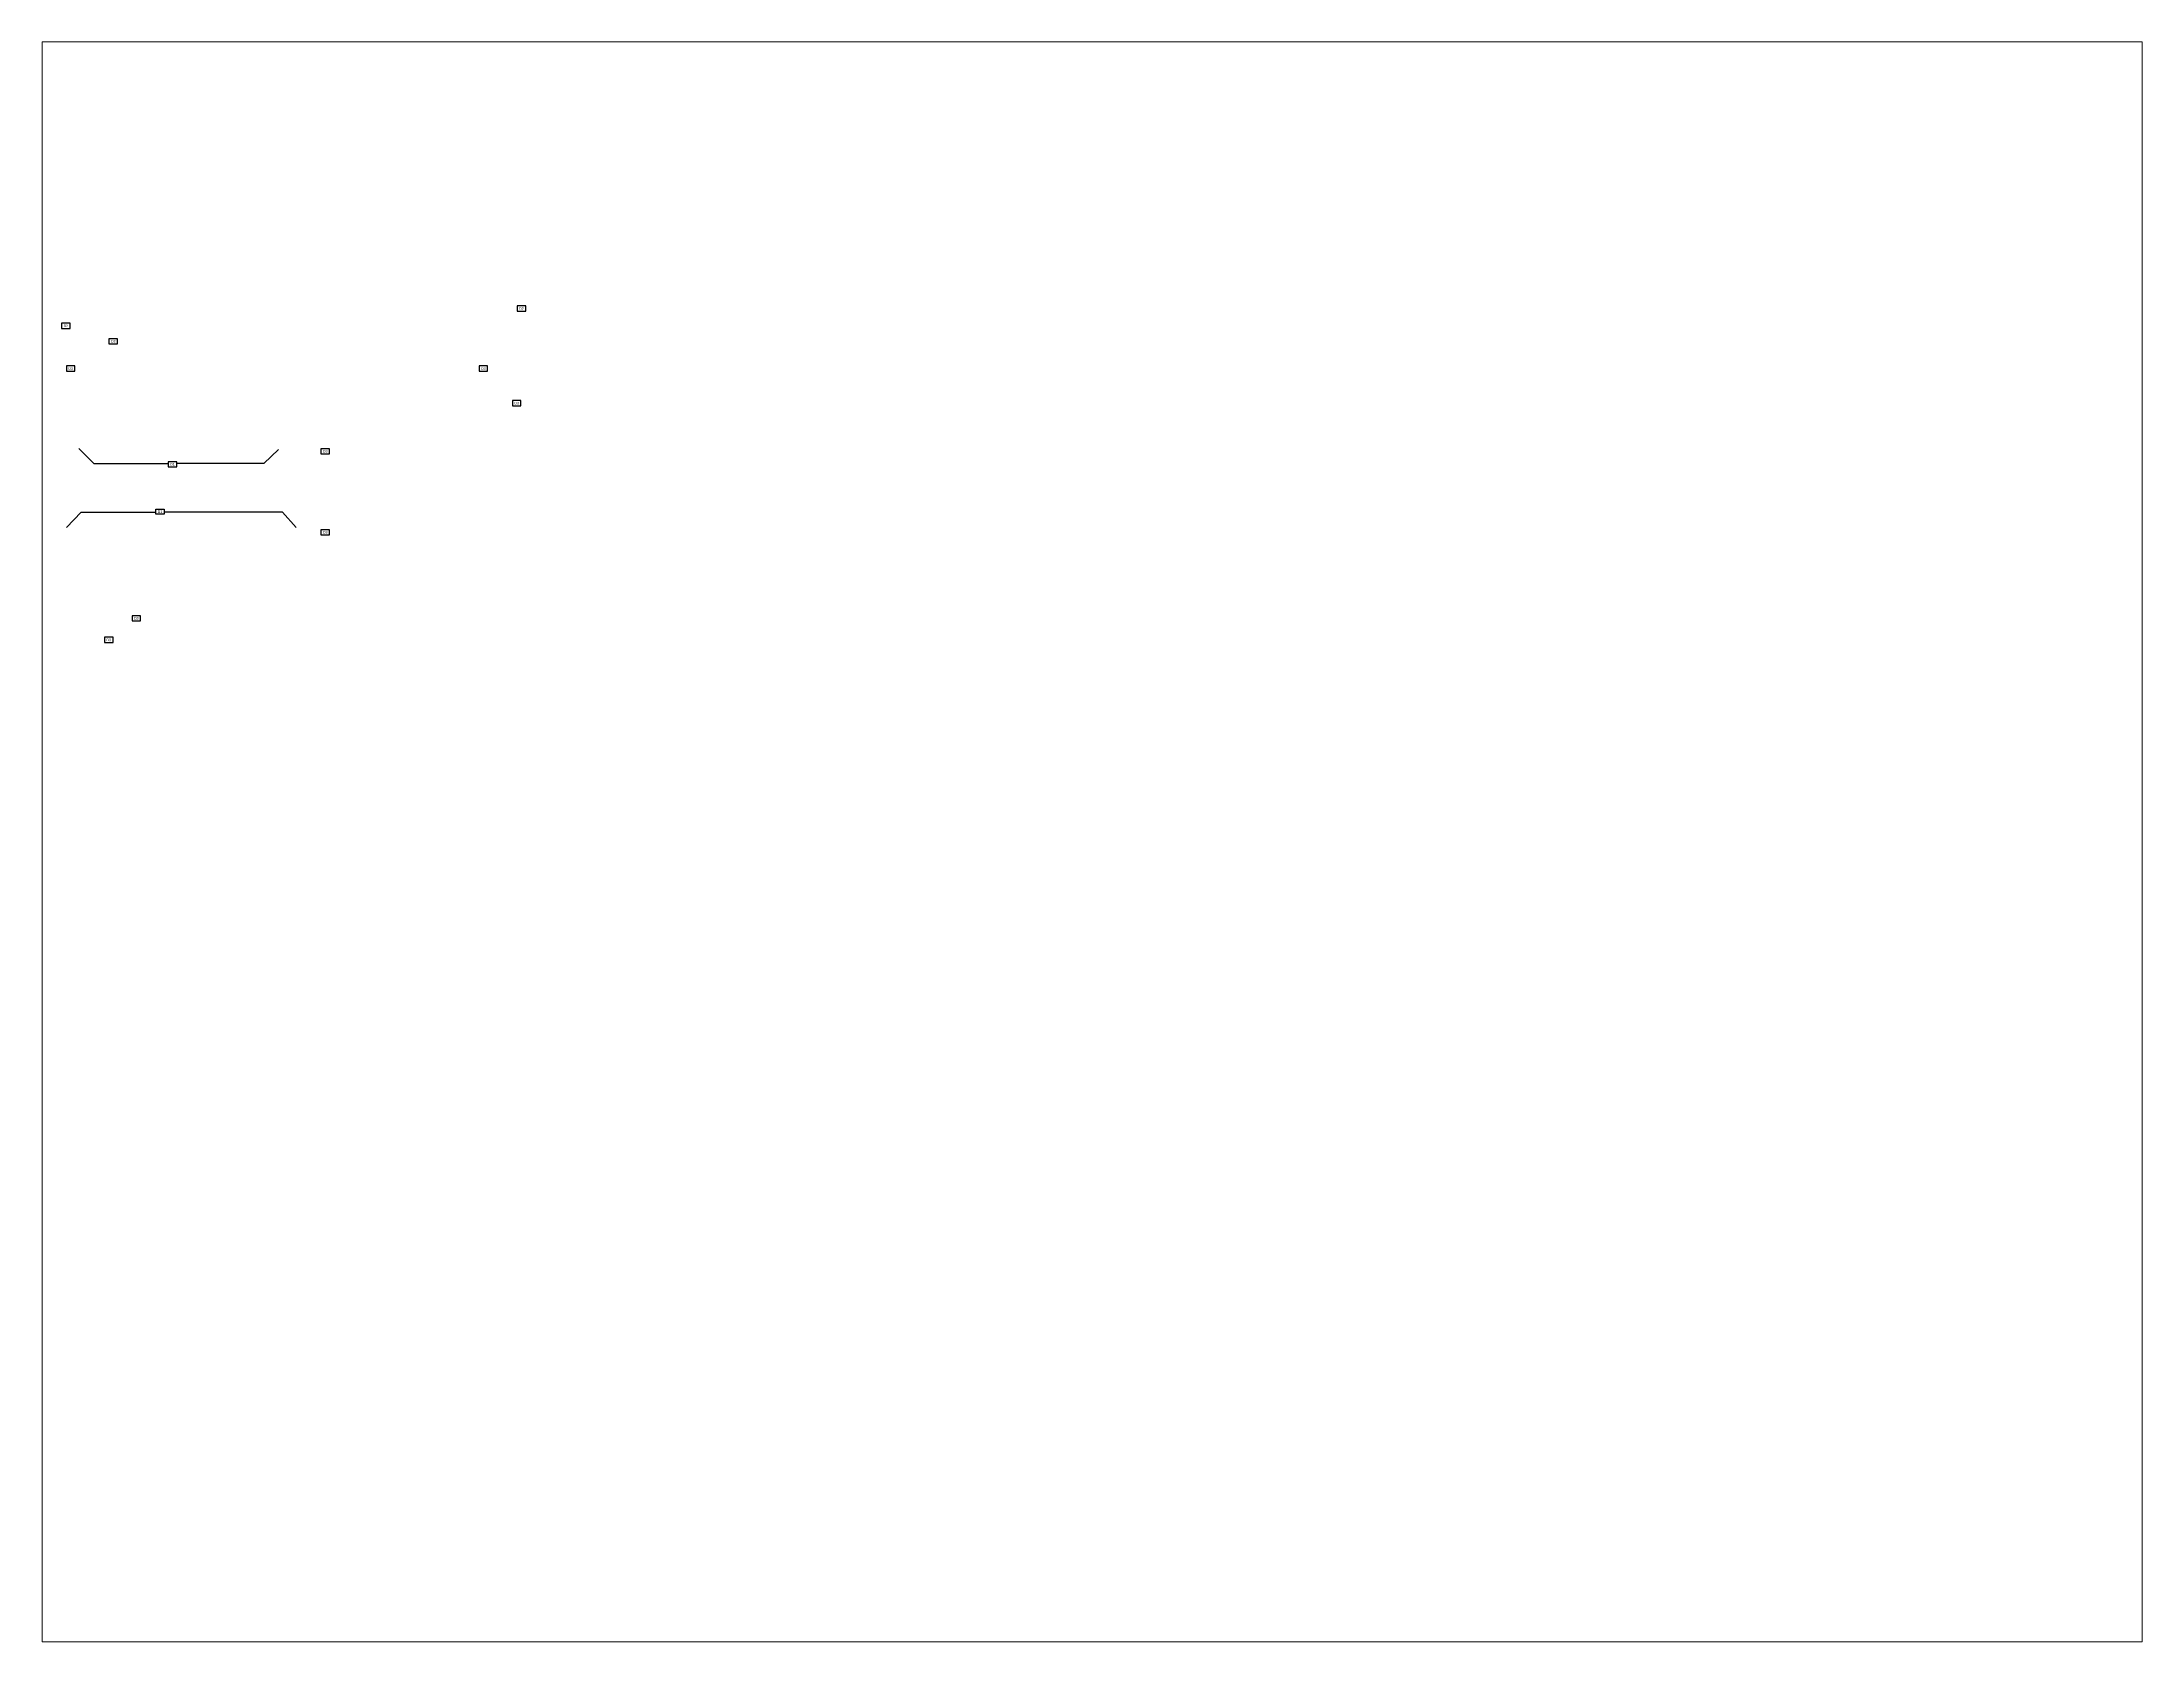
# Paper-space layout 'Layout1' of a CAD drawing. Header units: inches. Extents: x 1.05 to 9.45, y 0.8 to 7.2.
# The model-space entities are those that its viewports show. They can reach past a viewport. Long polylines and large blocks are cut down to what shows.
import ezdxf
from ezdxf.enums import TextEntityAlignment as Align

# ---------------------------------------------------------------- set-up
doc = ezdxf.new("R2010")
doc.units = ezdxf.units.IN
doc.header["$LTSCALE"] = 96
doc.header["$MEASUREMENT"] = 0
doc.layers.add('A-Anno-PwrS', color=7, linetype='Continuous')
doc.layers.add('XREF', color=7, linetype='Continuous')
doc.styles.add('XFINE_0', font='swissl.ttf', dxfattribs={"width": 0.8})
doc.styles.add('XFINE_1-4', font='swissl.ttf', dxfattribs={"height": 5})
doc.dimstyles.new('OTJ_1-4', dxfattribs={"dimscale": 48, "dimtxt": 0.09375, "dimasz": 0.09375, "dimexe": 0.0625, "dimexo": 0.15625, "dimgap": 0.046875, "dimtad": 1, "dimzin": 3, "dimdsep": 46, "dimlunit": 4, "dimtxsty": 'XFINE_1-4', "dimblk": 'ARCHTICK', "dimcen": 0.09, "dimdle": 0.0625, "dimclrd": 15, "dimclre": 15, "dimclrt": 7, "dimadec": 0, "dimazin": 0, "dimtfac": 0.75, "dimtix": 1, "dimtmove": 1, "dimatfit": 3, "dimfxl": 1, "dimfrac": 1, "dimtolj": 1, "dimtzin": 0, "dimarcsym": 0})

# ---------------------------------------------------------------- blocks, each defined once
blk = doc.blocks.new('multi-note')
at = {"color": 4}
blk.add_lwpolyline([(-1.67, -1), (1.67, -1), (1.67, 1), (-1.67, 1)], close=True, dxfattribs=at)
at = {"color": 0, "style": 'XFINE_0', "width": 0.8}
blk.add_attdef('MULTI-NOTE', text='', height=1, dxfattribs=at).set_placement((0, 0), align=Align.MIDDLE_CENTER)
blk = doc.blocks.new('_ArchTick')
at = {"color": 0, "linetype": 'ByBlock', "const_width": 0.15}
blk.add_lwpolyline([(-0.5, -0.5), (0.5, 0.5)], dxfattribs=at)

msp = doc.modelspace()

# ---------------------------------------------------------------- block references
at = {"layer": 'A-Anno-PwrS'}
ref = msp.add_blockref('multi-note', (1275.2, 1094.4), dxfattribs=dict(at, xscale=4, yscale=4, zscale=4))
ref.add_attrib('MULTI-NOTE', 'D2', dxfattribs={"layer": '0', "color": 0, "height": 4, "style": 'XFINE_0'}).set_placement((1275.2, 1094.4), align=Align.MIDDLE_CENTER)
ref = msp.add_blockref('multi-note', (562, 1067.3), dxfattribs=dict(at, xscale=4, yscale=4, zscale=4))
ref.add_attrib('MULTI-NOTE', 'D2', dxfattribs={"layer": '0', "color": 0, "height": 4, "style": 'XFINE_0'}).set_placement((562, 1067.3), align=Align.MIDDLE_CENTER)
ref = msp.add_blockref('multi-note', (636.1, 1043), dxfattribs=dict(at, xscale=4, yscale=4, zscale=4))
ref.add_attrib('MULTI-NOTE', 'D3', dxfattribs={"layer": '0', "color": 0, "height": 4, "style": 'XFINE_0'}).set_placement((636.1, 1043), align=Align.MIDDLE_CENTER)
ref = msp.add_blockref('multi-note', (636.1, 1043), dxfattribs=dict(at, xscale=4, yscale=4, zscale=4))
ref.add_attrib('MULTI-NOTE', 'D3', dxfattribs={"layer": '0', "color": 0, "height": 4, "style": 'XFINE_0'}).set_placement((636.1, 1043), align=Align.MIDDLE_CENTER)
ref = msp.add_blockref('multi-note', (569.6, 1000.6), dxfattribs=dict(at, xscale=4, yscale=4, zscale=4))
ref.add_attrib('MULTI-NOTE', 'D3', dxfattribs={"layer": '0', "color": 0, "height": 4, "style": 'XFINE_0'}).set_placement((569.6, 1000.6), align=Align.MIDDLE_CENTER)
ref = msp.add_blockref('multi-note', (1215.6, 1000.6), dxfattribs=dict(at, xscale=4, yscale=4, zscale=4))
ref.add_attrib('MULTI-NOTE', 'D3', dxfattribs={"layer": '0', "color": 0, "height": 4, "style": 'XFINE_0'}).set_placement((1215.6, 1000.6), align=Align.MIDDLE_CENTER)
ref = msp.add_blockref('multi-note', (1267.7, 946.3), dxfattribs=dict(at, xscale=4, yscale=4, zscale=4))
ref.add_attrib('MULTI-NOTE', 'D3', dxfattribs={"layer": '0', "color": 0, "height": 4, "style": 'XFINE_0'}).set_placement((1267.7, 946.3), align=Align.MIDDLE_CENTER)
ref = msp.add_blockref('multi-note', (968, 871), dxfattribs=dict(at, xscale=4, yscale=4, zscale=4))
ref.add_attrib('MULTI-NOTE', 'D3', dxfattribs={"layer": '0', "color": 0, "height": 4, "style": 'XFINE_0'}).set_placement((968, 871), align=Align.MIDDLE_CENTER)
ref = msp.add_blockref('multi-note', (729, 850.6), dxfattribs=dict(at, xscale=4, yscale=4, zscale=4))
ref.add_attrib('MULTI-NOTE', 'D1', dxfattribs={"layer": '0', "color": 0, "height": 4, "style": 'XFINE_0'}).set_placement((729, 850.6), align=Align.MIDDLE_CENTER)
ref = msp.add_blockref('multi-note', (709.5, 776.4), dxfattribs=dict(at, xscale=-4, yscale=4, zscale=4, rotation=180))
ref.add_attrib('MULTI-NOTE', 'D1', dxfattribs={"layer": '0', "color": 0, "height": 4, "style": 'XFINE_0'}).set_placement((709.5, 776.4), align=Align.MIDDLE_CENTER)
ref = msp.add_blockref('multi-note', (968, 744.1), dxfattribs=dict(at, xscale=4, yscale=4, zscale=4))
ref.add_attrib('MULTI-NOTE', 'D3', dxfattribs={"layer": '0', "color": 0, "height": 4, "style": 'XFINE_0'}).set_placement((968, 744.1), align=Align.MIDDLE_CENTER)
ref = msp.add_blockref('multi-note', (672.3, 609.4), dxfattribs=dict(at, xscale=4, yscale=4, zscale=4))
ref.add_attrib('MULTI-NOTE', 'D3', dxfattribs={"layer": '0', "color": 0, "height": 4, "style": 'XFINE_0'}).set_placement((672.3, 609.4), align=Align.MIDDLE_CENTER)
ref = msp.add_blockref('multi-note', (629.2, 575.7), dxfattribs=dict(at, xscale=4, yscale=4, zscale=4))
ref.add_attrib('MULTI-NOTE', 'D3', dxfattribs={"layer": '0', "color": 0, "height": 4, "style": 'XFINE_0'}).set_placement((629.2, 575.7), align=Align.MIDDLE_CENTER)

# ---------------------------------------------------------------- leaders
at = {"layer": 'XREF'}
for points in [[(582.3, 875.3), (605.6, 851.6), (722.4, 851.6)], [(895, 873.6), (872.2, 851.6), (735.7, 851.6)], [(562.8, 751.7), (586.1, 775.4), (702.9, 775.4)], [(922.8, 751.7), (901.3, 775.4), (716.2, 775.4)]]:
    msp.add_leader(points, dimstyle='OTJ_1-4', dxfattribs=at)

psp = doc.layouts.get("Layout1")

# ---------------------------------------------------------------- viewports
at = {"layer": 'XREF'}
psp.add_viewport(center=(5.25, 4), size=(8.4, 6.4), view_center_point=(2168.4021, 259.3044), view_height=2504.694478, dxfattribs=at)

doc.saveas('drawing.dxf')
